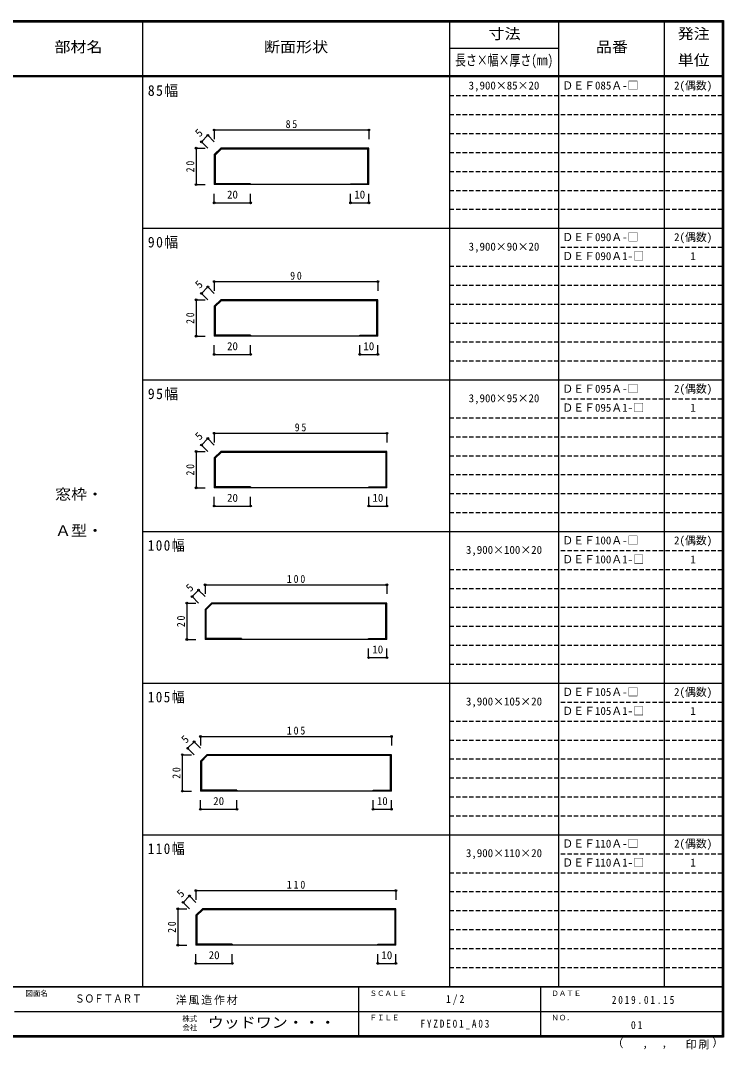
# Model space of a CAD drawing. Units: millimetres, scale not verified. Extents: x -400 to 380, y -287 to 278.
# Drawn here: x -7 to 380, y -287 to 278 of the extents above; entities that cross this region are included whole.
import ezdxf
from ezdxf.enums import TextEntityAlignment as Align

# ---------------------------------------------------------------- set-up
doc = ezdxf.new("R2010")
doc.units = ezdxf.units.MM
doc.header["$LTSCALE"] = 2
doc.header["$PDMODE"] = 32
doc.header["$PDSIZE"] = 1
doc.linetypes.add('DASHED1', pattern=[1.8, 1.2, -0.6])
for name, color, linetype in [('0-4', 3, 'Continuous'), ('0-A', 7, 'Continuous'), ('0-B', 7, 'Continuous'), ('F-1', 7, 'DASHED1'), ('F-A', 7, 'Continuous')]:
    doc.layers.add(name, color=color, linetype=linetype)
doc.styles.add('HG明朝B', font='')
doc.styles.add('ＭＳ ゴシック', font='')
doc.styles.get('HG明朝B').set_extended_font_data('HG明朝B')
doc.styles.get('ＭＳ ゴシック').set_extended_font_data('MS Gothic')

msp = doc.modelspace()

# ---------------------------------------------------------------- linework, layer by layer
at = {"layer": '0-4'}
for p, q in [((103.457, 208.198), (99.921, 204.662)), ((99.921, 204.662), (99.921, 188.198)), ((103.664, 207.698), (100.421, 204.455)), ((100.421, 204.455), (100.421, 188.698)), ((184.921, 208.198), (103.457, 208.198)), ((184.421, 207.698), (103.664, 207.698)), ((184.421, 188.698), (184.421, 207.698)), ((184.921, 188.198), (184.921, 208.198)), ((184.921, 188.198), (99.921, 188.198)), ((119.921, 188.698), (100.421, 188.698)), ((119.921, 188.698), (119.921, 188.198)), ((103.457, 124.864), (99.921, 121.329)), ((189.921, 124.864), (103.457, 124.864)), ((189.921, 104.864), (189.921, 124.864)), ((99.921, 121.329), (99.921, 104.864)), ((103.664, 124.364), (100.421, 121.122)), ((100.421, 121.122), (100.421, 105.364)), ((189.421, 124.364), (103.664, 124.364)), ((189.421, 105.364), (189.421, 124.364)), ((189.921, 104.864), (99.921, 104.864)), ((119.921, 105.364), (100.421, 105.364)), ((119.921, 105.364), (119.921, 104.864)), ((179.921, 105.364), (189.421, 105.364)), ((179.921, 104.864), (179.921, 105.364)), ((103.457, 41.531), (99.921, 37.995)), ((103.664, 41.031), (100.421, 37.788)), ((194.921, 41.531), (103.457, 41.531)), ((194.421, 41.031), (103.664, 41.031)), ((194.421, 22.031), (194.421, 41.031)), ((194.921, 21.531), (194.921, 41.531)), ((99.921, 37.995), (99.921, 21.531)), ((100.421, 37.788), (100.421, 22.031)), ((194.921, 21.531), (99.921, 21.531)), ((119.921, 22.031), (100.421, 22.031)), ((119.921, 22.031), (119.921, 21.531)), ((98.369, -41.802), (94.833, -45.338)), ((98.576, -42.302), (95.333, -45.545)), ((194.833, -41.802), (98.369, -41.802)), ((194.333, -42.302), (98.576, -42.302)), ((194.333, -61.302), (194.333, -42.302)), ((194.833, -61.802), (194.833, -41.802)), ((94.833, -45.338), (94.833, -61.802)), ((95.333, -45.545), (95.333, -61.302)), ((194.833, -61.802), (94.833, -61.802)), ((114.833, -61.302), (95.333, -61.302)), ((114.833, -61.302), (114.833, -61.802)), ((95.869, -125.136), (92.333, -128.671)), ((92.333, -128.671), (92.333, -145.136)), ((96.076, -125.636), (92.833, -128.878)), ((92.833, -128.878), (92.833, -144.636)), ((197.333, -125.136), (95.869, -125.136)), ((196.833, -125.636), (96.076, -125.636)), ((196.833, -144.636), (196.833, -125.636)), ((197.333, -145.136), (197.333, -125.136)), ((197.333, -145.136), (92.333, -145.136)), ((112.333, -144.636), (92.833, -144.636)), ((112.333, -144.636), (112.333, -145.136)), ((187.333, -144.636), (196.833, -144.636)), ((187.333, -145.136), (187.333, -144.636)), ((93.369, -209.833), (89.833, -213.369)), ((89.833, -213.369), (89.833, -229.833)), ((93.576, -210.333), (90.333, -213.576)), ((90.333, -213.576), (90.333, -229.333)), ((199.833, -209.833), (93.369, -209.833)), ((199.333, -210.333), (93.576, -210.333)), ((199.333, -229.333), (199.333, -210.333)), ((199.833, -229.833), (199.833, -209.833)), ((199.833, -229.833), (89.833, -229.833)), ((109.833, -229.333), (90.333, -229.333)), ((109.833, -229.333), (109.833, -229.833)), ((189.833, -229.333), (199.333, -229.333)), ((189.833, -229.833), (189.833, -229.333))]:
    msp.add_line(p, q, dxfattribs=at)
for points in [[(174.921, 188.198), (174.921, 188.698), (184.421, 188.698)], [(184.921, 21.531), (184.921, 22.031), (194.421, 22.031)], [(184.833, -61.802), (184.833, -61.302), (194.333, -61.302)]]:
    msp.add_lwpolyline(points, dxfattribs=at)
at = {"layer": '0-B', "color": 4}
for p, q in [((96.386, 215.269), (92.85, 211.733)), ((96.386, 215.269), (99.921, 211.733)), ((99.921, 218.198), (99.921, 213.198)), ((99.921, 218.198), (184.921, 218.198)), ((184.921, 218.198), (184.921, 213.198)), ((92.85, 211.733), (96.386, 208.198)), ((89.921, 208.198), (89.921, 188.198)), ((89.921, 208.198), (94.921, 208.198)), ((89.921, 188.198), (94.921, 188.198)), ((99.921, 178.198), (99.921, 183.198)), ((119.921, 178.198), (119.921, 183.198)), ((174.921, 178.198), (174.921, 183.198)), ((184.921, 178.198), (184.921, 183.198)), ((99.921, 178.198), (119.921, 178.198)), ((174.921, 178.198), (184.921, 178.198)), ((96.386, 131.935), (92.85, 128.4)), ((96.386, 131.935), (99.921, 128.4)), ((99.921, 134.864), (99.921, 129.864)), ((99.921, 134.864), (189.921, 134.864)), ((189.921, 134.864), (189.921, 129.864)), ((89.921, 124.864), (89.921, 104.864)), ((89.921, 124.864), (94.921, 124.864)), ((92.85, 128.4), (96.386, 124.864)), ((89.921, 104.864), (94.921, 104.864)), ((99.921, 94.864), (99.921, 99.864)), ((119.921, 94.864), (119.921, 99.864)), ((179.921, 94.864), (179.921, 99.864)), ((189.921, 94.864), (189.921, 99.864)), ((99.921, 94.864), (119.921, 94.864)), ((179.921, 94.864), (189.921, 94.864)), ((99.921, 51.531), (99.921, 46.531)), ((99.921, 51.531), (194.921, 51.531)), ((194.921, 51.531), (194.921, 46.531)), ((96.386, 48.602), (92.85, 45.066)), ((96.386, 48.602), (99.921, 45.066)), ((89.921, 41.531), (89.921, 21.531)), ((89.921, 41.531), (94.921, 41.531)), ((92.85, 45.066), (96.386, 41.531)), ((89.921, 21.531), (94.921, 21.531)), ((99.921, 11.531), (99.921, 16.531)), ((99.921, 11.531), (119.921, 11.531)), ((119.921, 11.531), (119.921, 16.531)), ((184.921, 11.531), (184.921, 16.531)), ((184.921, 11.531), (194.921, 11.531)), ((194.921, 11.531), (194.921, 16.531)), ((94.833, -31.802), (94.833, -36.802)), ((94.833, -31.802), (194.833, -31.802)), ((194.833, -31.802), (194.833, -36.802)), ((91.298, -34.731), (87.762, -38.267)), ((87.762, -38.267), (91.298, -41.802)), ((91.298, -34.731), (94.833, -38.267)), ((84.833, -41.802), (84.833, -61.802)), ((84.833, -41.802), (89.833, -41.802)), ((84.833, -61.802), (89.833, -61.802)), ((184.833, -71.802), (184.833, -66.802)), ((194.833, -71.802), (194.833, -66.802)), ((184.833, -71.802), (194.833, -71.802)), ((88.798, -118.065), (85.262, -121.6)), ((88.798, -118.065), (92.333, -121.6)), ((92.333, -115.136), (92.333, -120.136)), ((92.333, -115.136), (197.333, -115.136)), ((197.333, -115.136), (197.333, -120.136)), ((85.262, -121.6), (88.798, -125.136)), ((82.333, -125.136), (82.333, -145.136)), ((82.333, -125.136), (87.333, -125.136)), ((82.333, -145.136), (87.333, -145.136)), ((92.333, -155.136), (92.333, -150.136)), ((112.333, -155.136), (112.333, -150.136)), ((187.333, -155.136), (187.333, -150.136)), ((197.333, -155.136), (197.333, -150.136)), ((92.333, -155.136), (112.333, -155.136)), ((187.333, -155.136), (197.333, -155.136)), ((86.298, -202.762), (82.762, -206.298)), ((86.298, -202.762), (89.833, -206.298)), ((89.833, -199.833), (89.833, -204.833)), ((89.833, -199.833), (199.833, -199.833)), ((199.833, -199.833), (199.833, -204.833)), ((82.762, -206.298), (86.298, -209.833)), ((79.833, -209.833), (79.833, -229.833)), ((79.833, -209.833), (84.833, -209.833)), ((79.833, -229.833), (84.833, -229.833)), ((89.833, -239.833), (89.833, -234.833)), ((109.833, -239.833), (109.833, -234.833)), ((189.833, -239.833), (189.833, -234.833)), ((199.833, -239.833), (199.833, -234.833)), ((89.833, -239.833), (109.833, -239.833)), ((189.833, -239.833), (199.833, -239.833))]:
    msp.add_line(p, q, dxfattribs=at)
at = {"layer": '0-B'}
for p in [(96.386, 215.269), (99.921, 218.198), (184.921, 218.198), (92.85, 211.733), (89.921, 208.198), (89.921, 188.198), (99.921, 178.198), (119.921, 178.198), (174.921, 178.198), (184.921, 178.198), (96.386, 131.935), (99.921, 134.864), (189.921, 134.864), (89.921, 124.864), (92.85, 128.4), (89.921, 104.864), (99.921, 94.864), (119.921, 94.864), (179.921, 94.864), (189.921, 94.864), (99.921, 51.531), (194.921, 51.531), (92.85, 45.066), (96.386, 48.602), (89.921, 41.531), (89.921, 21.531), (99.921, 11.531), (119.921, 11.531), (184.921, 11.531), (194.921, 11.531), (94.833, -31.802), (194.833, -31.802), (87.762, -38.267), (91.298, -34.731), (84.833, -41.802), (84.833, -61.802), (184.833, -71.802), (194.833, -71.802), (88.798, -118.065), (92.333, -115.136), (197.333, -115.136), (85.262, -121.6), (82.333, -125.136), (82.333, -145.136), (92.333, -155.136), (112.333, -155.136), (187.333, -155.136), (197.333, -155.136), (86.298, -202.762), (89.833, -199.833), (199.833, -199.833), (82.762, -206.298), (79.833, -209.833), (79.833, -229.833), (89.833, -239.833), (109.833, -239.833), (189.833, -239.833), (199.833, -239.833)]:
    msp.add_point(p, dxfattribs=at)
at = {"layer": 'F-1', "color": 6, "linetype": 'Continuous'}
for p, q in [((-400, 278), (380, 278)), ((-400, 277.667), (380, 277.667)), ((379.333, 278.333), (379.333, -280.333)), ((379.667, 278.333), (379.667, -280.333)), ((380, 248), (-400, 248)), ((380, 247.333), (-400, 247.333)), ((380, -252.667), (-400, -252.667)), ((380, -253), (-400, -253)), ((179.333, -253), (179.333, -279.667)), ((279.333, -253), (279.333, -279.667)), ((-10, -266.333), (379.333, -266.334)), ((380, -279.667), (-400, -279.667)), ((380, -280), (-400, -280)), ((380, -280.333), (-400, -280.333))]:
    msp.add_line(p, q, dxfattribs=at)
at = {"layer": 'F-1', "linetype": 'Continuous'}
for p, q in [((60.333, 278.337), (60.333, -253)), ((229.333, 278.333), (229.333, -252.667)), ((289.333, 278.333), (289.333, -253.003)), ((347.333, 278.333), (347.333, -253.003)), ((229.333, 263.163), (289.333, 263.163)), ((380, 164), (60.333, 164)), ((380, 80.667), (60.333, 80.667)), ((380, -2.667), (60.333, -2.667)), ((380, -86), (60.333, -86)), ((380, -169.333), (60.333, -169.333))]:
    msp.add_line(p, q, dxfattribs=at)
at = {"layer": 'F-1'}
for p, q in [((379.333, 236.917), (229.333, 236.917)), ((379.333, 226.5), (229.333, 226.5)), ((379.333, 216.083), (229.333, 216.083)), ((379.333, 205.667), (229.333, 205.667)), ((379.333, 195.25), (229.333, 195.25)), ((379.333, 184.833), (229.333, 184.833)), ((379.333, 174.417), (229.333, 174.417)), ((379.333, 153.583), (289.333, 153.583)), ((379.333, 143.167), (229.333, 143.167)), ((379.333, 132.75), (229.333, 132.75)), ((379.333, 122.333), (229.333, 122.333)), ((379.333, 111.917), (229.333, 111.917)), ((379.333, 101.5), (229.333, 101.5)), ((379.333, 91.083), (229.333, 91.083)), ((379.333, 70.25), (289.333, 70.25)), ((379.333, 59.833), (229.333, 59.833)), ((379.333, 49.417), (229.333, 49.417)), ((379.333, 39), (229.333, 39)), ((379.333, 28.583), (229.333, 28.583)), ((379.333, 18.167), (229.333, 18.167)), ((379.333, 7.75), (229.333, 7.75)), ((379.333, -13.083), (289.333, -13.083)), ((379.333, -23.5), (229.333, -23.5)), ((379.333, -33.917), (229.333, -33.917)), ((379.333, -44.333), (229.333, -44.333)), ((379.333, -54.75), (229.333, -54.75)), ((379.333, -65.167), (229.333, -65.167)), ((379.333, -75.583), (229.333, -75.583)), ((379.333, -96.417), (289.333, -96.417)), ((379.333, -106.833), (229.333, -106.833)), ((379.333, -117.25), (229.333, -117.25)), ((379.333, -127.667), (229.333, -127.667)), ((379.333, -138.083), (229.333, -138.083)), ((379.333, -148.5), (229.333, -148.5)), ((379.333, -158.917), (229.333, -158.917)), ((379.333, -179.75), (289.333, -179.75)), ((379.333, -190.167), (229.333, -190.167)), ((379.333, -200.583), (229.333, -200.583)), ((379.333, -211), (229.333, -211)), ((379.333, -221.417), (229.333, -221.417)), ((379.333, -231.833), (229.333, -231.833)), ((379.333, -242.25), (229.333, -242.25))]:
    msp.add_line(p, q, dxfattribs=at)
at = {"layer": 'F-1', "color": 6, "linetype": 'Continuous'}
msp.add_lwpolyline([(-400, 278.333), (380, 278.333), (380, -280.333)], dxfattribs=at)

# ---------------------------------------------------------------- texts
at = {"layer": '0-A', "style": 'ＭＳ ゴシック'}
for s, p in [('3,900×85×20', (239.833, 239.125)), ('ＤＥＦ085Ａ-□', (291.333, 239.125)), ('2(偶数)', (352.833, 239.125)), ('ＤＥＦ090Ａ-□', (291.333, 155.792)), ('2(偶数)', (352.833, 155.792)), ('3,900×90×20', (239.833, 150.583)), ('ＤＥＦ090Ａ1-□', (291.333, 145.375)), ('1', (361.833, 145.375)), ('ＤＥＦ095Ａ-□', (291.333, 72.458)), ('2(偶数)', (352.833, 72.458)), ('3,900×95×20', (239.833, 67.25)), ('ＤＥＦ095Ａ1-□', (291.333, 62.042)), ('1', (361.833, 62.042)), ('ＤＥＦ100Ａ-□', (291.333, -10.875)), ('2(偶数)', (352.833, -10.875)), ('3,900×100×20', (238.333, -16.083)), ('ＤＥＦ100Ａ1-□', (291.333, -21.292)), ('1', (361.833, -21.292)), ('ＤＥＦ105Ａ-□', (291.333, -94.208)), ('2(偶数)', (352.833, -94.208)), ('3,900×105×20', (238.333, -99.417)), ('ＤＥＦ105Ａ1-□', (291.333, -104.625)), ('1', (361.833, -104.625)), ('ＤＥＦ110Ａ-□', (291.333, -177.542)), ('2(偶数)', (352.833, -177.542)), ('3,900×110×20', (238.333, -182.75)), ('ＤＥＦ110Ａ1-□', (291.333, -187.958)), ('1', (361.833, -187.958))]:
    msp.add_text(s, height=4.399, dxfattribs=at).set_placement(p, align=Align.BOTTOM_LEFT)
at = {"layer": '0-A', "style": 'ＭＳ ゴシック', "width": 1.1}
for s, p in [('窓枠・', (12.333, 13.333)), ('Ａ型・', (12.333, -6.667))]:
    msp.add_text(s, height=5.865, dxfattribs=at).set_placement(p, align=Align.BOTTOM_LEFT)
at = {"layer": '0-A', "char_height": 5.865, "attachment_point": 7, "style": 'ＭＳ ゴシック'}
for s, insert in [('\\T1.2;\\W0.95;85幅', (63.333, 236.333)), ('\\T1.2;\\W0.95;90幅', (63.333, 153)), ('\\T1.2;\\W0.95;95幅', (63.333, 69.667)), ('\\T1.22;\\W0.9;100幅', (63.333, -13.667)), ('\\T1.22;\\W0.9;105幅', (63.333, -97)), ('\\T1.22;\\W0.9;110幅', (63.333, -180.333))]:
    msp.add_mtext(s, dxfattribs=dict(at, insert=insert))
at = {"layer": '0-B', "style": 'ＭＳ ゴシック'}
for p in [(92.85, 213.147), (92.85, 129.814), (92.85, 46.481), (87.762, -36.853), (85.262, -120.186), (82.762, -204.883)]:
    msp.add_text('5', height=4.399, rotation=45, dxfattribs=at).set_placement(p, align=Align.BOTTOM_LEFT)
for s, p in [('20', (106.921, 179.198)), ('10', (176.921, 179.198)), ('20', (106.921, 95.864)), ('10', (181.921, 95.864)), ('20', (106.921, 12.531)), ('10', (186.921, 12.531)), ('10', (186.833, -70.802)), ('20', (99.333, -154.136)), ('10', (189.333, -154.136)), ('20', (96.833, -238.833)), ('10', (191.833, -238.833))]:
    msp.add_text(s, height=4.399, dxfattribs=at).set_placement(p, align=Align.BOTTOM_LEFT)
at = {"layer": '0-B', "char_height": 4.399, "attachment_point": 7, "style": 'ＭＳ ゴシック'}
for s, insert in [('\\T1.36;\\W0.9;85', (139.171, 219.198)), ('\\T1.36;\\W0.9;90', (141.671, 135.864)), ('\\T1.36;\\W0.9;95', (144.171, 52.531)), ('\\T1.38;\\W0.9;100', (139.833, -30.802)), ('\\T1.38;\\W0.9;105', (139.833, -114.136)), ('\\T1.38;\\W0.9;110', (139.833, -198.833))]:
    msp.add_mtext(s, dxfattribs=dict(at, insert=insert))
at = {"layer": '0-B', "char_height": 4.399, "attachment_point": 7, "rotation": 90, "style": 'ＭＳ ゴシック'}
for insert in [(88.921, 194.948), (88.921, 111.614), (88.921, 28.281), (83.833, -55.052), (81.333, -138.386), (78.833, -223.083)]:
    msp.add_mtext('\\T1.36;\\W0.9;20', dxfattribs=dict(at, insert=insert))
at = {"layer": 'F-1', "style": 'ＭＳ ゴシック'}
for s, width, p in [('寸法', 1.1, (250.833, 266.413)), ('発注', 1.1, (354.833, 266.413)), ('品番', 1.1, (309.833, 259.163)), ('長さ×幅×厚さ(㎜)', 0.75, (232.333, 251.917)), ('単位', 1.1, (354.833, 251.913))]:
    msp.add_text(s, height=5.865, dxfattribs=dict(at, width=width)).set_placement(p, align=Align.BOTTOM_LEFT)
at = {"layer": 'F-A'}
for s, height, style, width, p in [('部材名', 5.865, 'ＭＳ ゴシック', 1.1, (12, 259.167)), ('断面形状', 5.865, 'ＭＳ ゴシック', 1.1, (127.333, 259.167)), ('ＳＯＦＴＡＲＴ', 4.399, 'HG明朝B', 0.85, (23.333, -262.719)), ('ウッドワン・・・', 5.865, 'ＭＳ ゴシック', 1.1, (96.333, -277))]:
    msp.add_text(s, height=height, dxfattribs=dict(at, style=style, width=width)).set_placement(p, align=Align.BOTTOM_LEFT)
at = {"layer": 'F-A', "style": 'ＭＳ ゴシック'}
for s, height, p in [('図面名', 2.933, (-4, -258.667)), ('ＳＣＡＬＥ', 2.933, (185.333, -258.667)), ('ＤＡＴＥ', 2.933, (285.333, -258.667)), ('株式', 2.933, (82.333, -272.6)), ('ＦＩＬＥ', 2.933, (185.333, -272)), ('ＮＯ．', 2.933, (285.333, -272)), ('会社', 2.933, (82.333, -277.4)), ('（', 4.399, (318.936, -287.221)), ('）', 4.399, (373.894, -286.942)), (',', 4.399, (335.418, -287.221)), (',', 4.399, (346.013, -287.035))]:
    msp.add_text(s, height=height, dxfattribs=at).set_placement(p, align=Align.BOTTOM_LEFT)
at = {"layer": 'F-A', "char_height": 4.399, "attachment_point": 7, "style": 'ＭＳ ゴシック'}
for s, insert in [('\\T1.17;洋風造作材', (78.695, -262.667)), ('\\T1.38;\\W0.9;1/2', (227.333, -262.667)), ('\\T1.39;\\W0.85;2019.01.15', (318.583, -262.167)), ('\\T1.39;\\W0.85;FYZDE01_A03', (213.333, -276)), ('\\T1.36;\\W0.9;01', (329.083, -276)), ('\\T1.17;印刷', (359.21, -287.128))]:
    msp.add_mtext(s, dxfattribs=dict(at, insert=insert))

doc.saveas('drawing.dxf')
